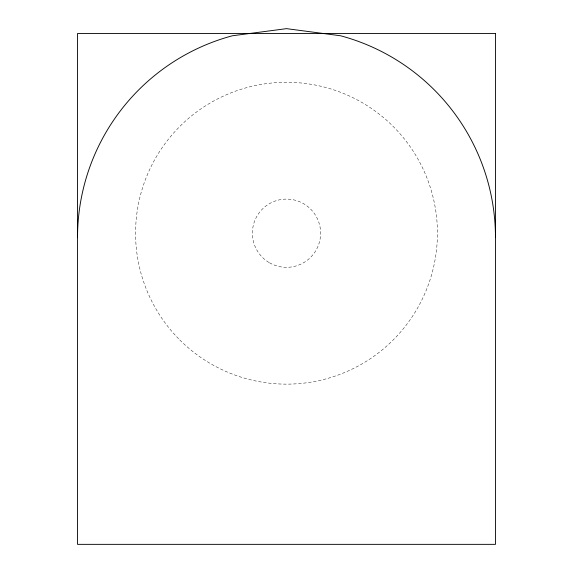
<?xml version="1.0" encoding="UTF-8"?>
<svg xmlns="http://www.w3.org/2000/svg" width="573" height="573" viewBox="0 0 573 573"><rect width="100%" height="100%" fill="white"/><g stroke="black" fill="none" stroke-linecap="round" stroke-linejoin="round"><path stroke-width="0.43" stroke-dasharray="2.87 2.15" d="M269.439 262.749A34.115 34.115 0 0 0 320.615 233.204A34.115 34.115 0 0 0 269.439 203.666A34.115 34.115 0 0 0 269.439 262.749M179.779 339.932A150.928 150.928 0 0 0 432.286 272.268A150.928 150.928 0 0 0 247.436 87.425A150.928 150.928 0 0 0 179.779 339.932"/><path stroke-width="0.86" d="M77.527 237.623A208.973 208.973 0 0 1 232.416 35.77L286.5 28.65L340.584 35.77A208.973 208.973 0 0 1 495.473 237.623M495.473 33.52L77.527 33.52L77.527 544.35L495.473 544.35L495.473 33.52"/></g></svg>
